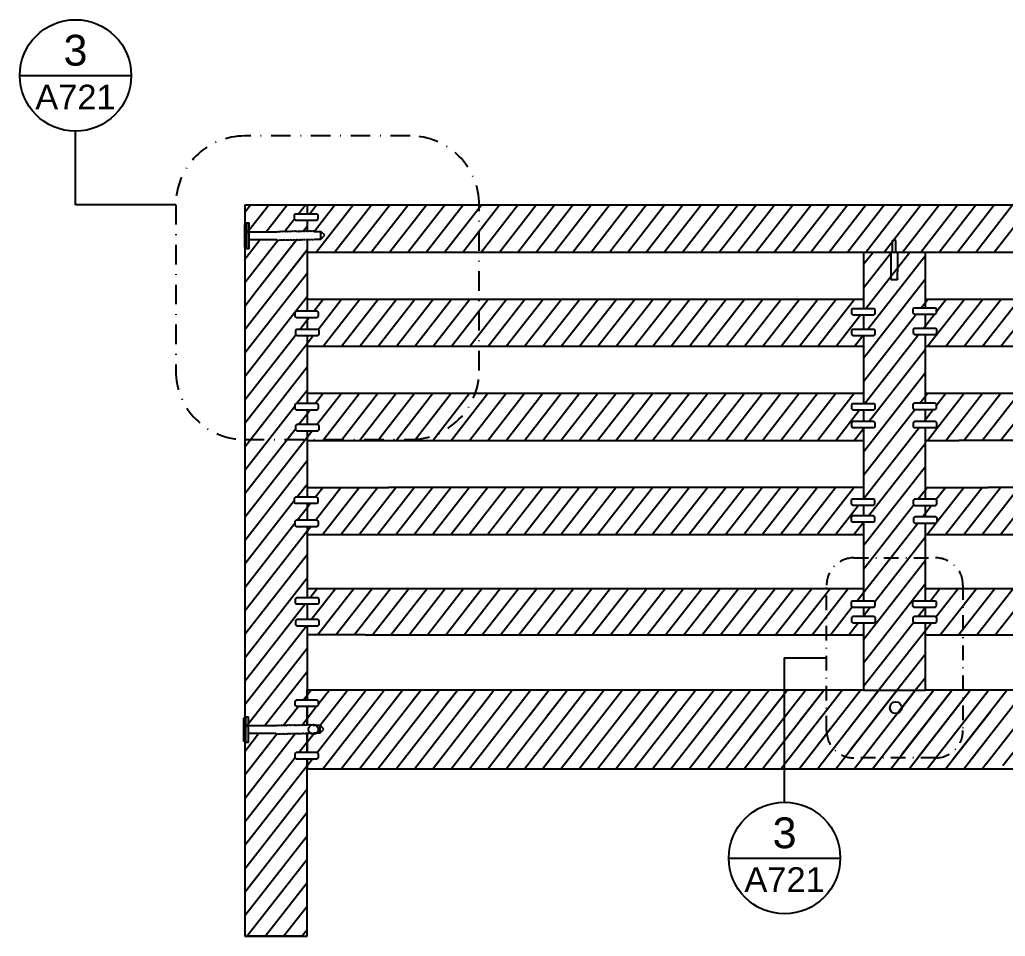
# Model space of a CAD drawing. Header units: millimetres. Extents: x -383 to 2872, y 639 to 2489.
# Drawn here: x 1292.1 to 1420.1, y 1263.6 to 1382.7 of the extents above; entities that cross this region are included whole.
import ezdxf
from ezdxf.enums import TextEntityAlignment as Align

# ---------------------------------------------------------------- set-up
doc = ezdxf.new("R2010")
doc.units = ezdxf.units.MM
doc.linetypes.add('TRATTOPUNTO', pattern=[25.4, 12.7, -6.35, 0, -6.35])
doc.layers.add('A-ANNO-SYMB', color=3, linetype='Continuous', lineweight=18)
for name, color, linetype in [('ARREDI_attrezzature', 175, 'Continuous'), ('Chiodi', 1, 'Continuous'), ('SELECTIONS', 6, 'Continuous'), ('struttura', 7, 'Continuous')]:
    doc.layers.add(name, color=color, linetype=linetype)
doc.styles.add('ARIAL', font='Arial.ttf')
doc.styles.get("Standard").update_dxf_attribs({"font": 'Arial.ttf'})
pattern_1 = [(52, (102.2741, 1088.6703), (-1.4775202, 1.1543653), [])]

# ---------------------------------------------------------------- blocks, each defined once
blk = doc.blocks.new('DETAGLI')
at = {"layer": 'SELECTIONS', "linetype": 'Continuous'}
blk.add_line((486.66, 356.17), (504.76, 356.17), dxfattribs=at)
blk.add_circle((495.71, 356.17), 9.05, dxfattribs=at)
at = {"layer": 'A-ANNO-SYMB', "linetype": 'Continuous'}
for tag, p in [('TAVOLA', (495.71, 362.76)), ('SEZIONE', (495.71, 354.67))]:
    blk.add_attdef(tag, text='', height=5, dxfattribs=at).set_placement(p, align=Align.TOP_CENTER)

msp = doc.modelspace()

# ---------------------------------------------------------------- hatches: boundary and pattern name
at = {"layer": 'ARREDI_attrezzature'}
h = msp.add_hatch(dxfattribs=at)
h.set_pattern_fill('ANSI31', color=256, scale=15, angle=7)
h.set_pattern_definition(pattern_1)
h.paths.add_polyline_path([(1329.41, 1354.04), (1329.21, 1354.27, -0.756821), (1328.98, 1354.17), (1328.8, 1354.27, -0.670759), (1328.57, 1354.13), (1328.39, 1354.25, -0.655828), (1328.15, 1354.11), (1327.96, 1354.27, -0.670759), (1327.72, 1354.13), (1327.54, 1354.25, -0.65872), (1327.31, 1354.11), (1327.13, 1354.24, -0.670759), (1326.89, 1354.11), (1326.71, 1354.23, -0.675972), (1326.47, 1354.09), (1326.29, 1354.23, -0.670678), (1326.06, 1354.09), (1325.88, 1354.21, -0.675972), (1325.64, 1354.08), (1325.64, 1354.09), (1321.9, 1354.09), (1321.9, 1352.92), (1321.31, 1352.92), (1321.31, 1348.13, 0.168914), (1329.41, 1346.97)])
h.paths.add_polyline_path([(1321.9, 1355.09), (1321.9, 1356.28), (1321.59, 1356.28), (1321.59, 1352.92), (1321.9, 1352.92), (1321.9, 1354.09), (1321.9, 1354.09)], flags=16)
h = msp.add_hatch(dxfattribs=at)
h.set_pattern_fill('ANSI31', color=256, scale=15, angle=7)
h.set_pattern_definition(pattern_1)
h.paths.add_polyline_path([(1400.12, 1345.02), (1400.31, 1345.14), (1401.69, 1345.14), (1401.69, 1346.38), (1329.41, 1346.38), (1329.41, 1344.81), (1330.91, 1344.81), (1330.91, 1344.13), (1330.73, 1344.01), (1329.41, 1344.01), (1329.41, 1342.46), (1330.99, 1342.46), (1330.99, 1341.78), (1330.8, 1341.66), (1329.41, 1341.66), (1329.41, 1340.26), (1401.69, 1340.26), (1401.69, 1341.66), (1400.12, 1341.66), (1400.12, 1342.34), (1400.31, 1342.46), (1401.69, 1342.46), (1401.69, 1344.34), (1400.12, 1344.34)])
h = msp.add_hatch(dxfattribs=at)
h.set_pattern_fill('ANSI31', color=256, scale=15, angle=7)
h.set_pattern_definition(pattern_1)
h.paths.add_polyline_path([(1480.3, 1342.51), (1480.49, 1342.63), (1481.96, 1342.63), (1481.96, 1344.12), (1480.3, 1344.12), (1480.3, 1344.81), (1480.49, 1344.92), (1481.96, 1344.92), (1481.96, 1346.38), (1423.46, 1346.38), (1414.08, 1346.38), (1409.69, 1346.38), (1409.69, 1345.23), (1411.18, 1345.23), (1411.18, 1344.55), (1411, 1344.43), (1409.69, 1344.43), (1409.69, 1342.59), (1411.23, 1342.59), (1411.23, 1341.91), (1411.05, 1341.79), (1409.69, 1341.79), (1409.69, 1340.26), (1414.08, 1340.26), (1423.46, 1340.26), (1481.96, 1340.26), (1481.96, 1341.83), (1480.3, 1341.83)])
h = msp.add_hatch(dxfattribs=at)
h.set_pattern_fill('ANSI31', color=256, scale=15, angle=7)
h.set_pattern_definition(pattern_1)
h.paths.add_polyline_path([(1401.69, 1332), (1400.12, 1332), (1400.12, 1332.69), (1400.31, 1332.8), (1401.69, 1332.8), (1401.69, 1334.15), (1329.41, 1334.15), (1329.41, 1332.82), (1330.91, 1332.82), (1330.91, 1332.13), (1330.73, 1332.02), (1329.41, 1332.02), (1329.41, 1330.09), (1330.99, 1330.09), (1330.99, 1329.41), (1330.8, 1329.29), (1329.41, 1329.29), (1329.41, 1328.03), (1401.69, 1328.03), (1401.69, 1329.69), (1400.12, 1329.69), (1400.12, 1330.37), (1400.31, 1330.49), (1401.69, 1330.49)])
h = msp.add_hatch(dxfattribs=at)
h.set_pattern_fill('ANSI31', color=256, scale=15, angle=7)
h.set_pattern_definition(pattern_1)
h.paths.add_polyline_path([(1480.3, 1330.28), (1480.49, 1330.4), (1481.96, 1330.4), (1481.96, 1331.99), (1480.3, 1331.99), (1480.3, 1332.67), (1480.49, 1332.79), (1481.96, 1332.79), (1481.96, 1334.15), (1423.46, 1334.15), (1414.08, 1334.15), (1409.69, 1334.15), (1409.69, 1332.85), (1411.18, 1332.85), (1411.18, 1332.17), (1411, 1332.05), (1409.69, 1332.05), (1409.69, 1330.49), (1411.23, 1330.49), (1411.23, 1329.8), (1411.05, 1329.69), (1409.69, 1329.69), (1409.69, 1328.03), (1414.08, 1328.03), (1423.46, 1328.03), (1481.96, 1328.03), (1481.96, 1329.6), (1480.3, 1329.6)])
h = msp.add_hatch(dxfattribs=at)
h.set_pattern_fill('ANSI31', color=256, scale=15, angle=7)
h.set_pattern_definition(pattern_1)
h.paths.add_polyline_path([(1401.69, 1319.62), (1400.08, 1319.62), (1400.08, 1320.3), (1400.26, 1320.42), (1401.69, 1320.42), (1401.69, 1321.91), (1392.71, 1321.91), (1340, 1321.91), (1329.41, 1321.91), (1329.41, 1320.67), (1330.85, 1320.67), (1330.85, 1319.98), (1330.67, 1319.87), (1329.41, 1319.87), (1329.41, 1317.67), (1330.92, 1317.67), (1330.92, 1316.99), (1330.74, 1316.87), (1329.41, 1316.87), (1329.41, 1315.8), (1336.95, 1315.8), (1395.77, 1315.8), (1401.69, 1315.8), (1401.69, 1317.44), (1400.08, 1317.44), (1400.08, 1318.12), (1400.26, 1318.24), (1401.69, 1318.24)])
h = msp.add_hatch(dxfattribs=at)
h.set_pattern_fill('ANSI31', color=256, scale=15, angle=7)
h.set_pattern_definition(pattern_1)
h.paths.add_polyline_path([(1481.96, 1319.76), (1480.35, 1319.76), (1480.35, 1320.44), (1480.54, 1320.56), (1481.96, 1320.56), (1481.96, 1321.91), (1471.32, 1321.91), (1417.86, 1321.91), (1414.08, 1321.91), (1409.69, 1321.91), (1409.69, 1320.38), (1411.23, 1320.38), (1411.23, 1319.69), (1411.04, 1319.58), (1409.69, 1319.58), (1409.69, 1318.1), (1411.27, 1318.1), (1411.27, 1317.42), (1411.09, 1317.3), (1409.69, 1317.3), (1409.69, 1315.8), (1414.08, 1315.8), (1414.81, 1315.8), (1474.38, 1315.8), (1481.96, 1315.8), (1481.96, 1317.37), (1480.35, 1317.37), (1480.35, 1318.06), (1480.54, 1318.17), (1481.96, 1318.17)])
h = msp.add_hatch(dxfattribs=at)
h.set_pattern_fill('ANSI31', color=256, scale=15, angle=7)
h.set_pattern_definition(pattern_1)
h.paths.add_polyline_path([(1400.09, 1307.05), (1400.28, 1307.16), (1401.69, 1307.16), (1401.69, 1308.8), (1395.77, 1308.8), (1336.95, 1308.8), (1329.41, 1308.8), (1329.41, 1307.59), (1330.98, 1307.59), (1330.98, 1306.91), (1330.79, 1306.79), (1329.41, 1306.79), (1329.41, 1304.76), (1330.99, 1304.76), (1330.99, 1304.08), (1330.81, 1303.96), (1329.41, 1303.96), (1329.41, 1302.77), (1336.95, 1302.77), (1395.77, 1302.77), (1401.69, 1302.77), (1401.69, 1303.56), (1401.69, 1304.35), (1400.14, 1304.35), (1400.14, 1305.03), (1400.32, 1305.15), (1401.69, 1305.15), (1401.69, 1306.36), (1400.09, 1306.36)])
h = msp.add_hatch(dxfattribs=at)
h.set_pattern_fill('ANSI31', color=256, scale=15, angle=7)
h.set_pattern_definition(pattern_1)
h.paths.add_polyline_path([(1480.45, 1305.17), (1480.63, 1305.29), (1481.96, 1305.29), (1481.96, 1306.74), (1480.45, 1306.74), (1480.45, 1307.42), (1480.63, 1307.54), (1481.96, 1307.54), (1481.96, 1308.8), (1474.38, 1308.8), (1414.81, 1308.8), (1414.08, 1308.8), (1409.69, 1308.8), (1409.69, 1307.16), (1411.16, 1307.16), (1411.16, 1306.48), (1410.98, 1306.36), (1409.69, 1306.36), (1409.69, 1305.15), (1411.21, 1305.15), (1411.21, 1304.47), (1411.02, 1304.35), (1409.69, 1304.35), (1409.69, 1303.56), (1409.69, 1302.77), (1481.96, 1302.77), (1481.96, 1304.49), (1480.45, 1304.49)])
h = msp.add_hatch(dxfattribs=at)
h.set_pattern_fill('ANSI31', color=256, scale=15, angle=7)
h.set_pattern_definition(pattern_1)
h.paths.add_polyline_path([(1409.69, 1300.03, 0.164876), (1401.69, 1300.23), (1401.69, 1295.57), (1409.69, 1295.57)])
h = msp.add_hatch(dxfattribs=at)
h.set_pattern_fill('ANSI31', color=256, scale=15, angle=7)
h.set_pattern_definition(pattern_1)
h.paths.add_polyline_path([(1395.24, 1295.57), (1329.41, 1295.57), (1329.41, 1294.3), (1330.91, 1294.3), (1330.91, 1293.62), (1330.73, 1293.5), (1329.41, 1293.5), (1329.41, 1287.49), (1330.91, 1287.49), (1330.91, 1286.81), (1330.73, 1286.69), (1329.41, 1286.69), (1329.41, 1285.39), (1393.27, 1285.39, -0.059662), (1392.92, 1288.33, -0.156219)])
h.paths.add_polyline_path([(1331.6, 1290.54), (1331.11, 1290.03), (1330.69, 1290.03, -0.391459), (1329.83, 1290, -0.238948), (1329.7, 1290.03), (1329.67, 1290.2, -0.161103), (1329.62, 1290.6), (1329.56, 1291.04, -0.42316), (1329.78, 1291.04, -0.313276), (1329.96, 1291.05, -0.242884), (1330.54, 1291.04), (1331.11, 1291.04)], flags=16)
h.paths.add_polyline_path([(1330.11, 1290.03, -0.400391), (1329.91, 1290.01), (1329.77, 1291.02), (1329.77, 1291.05), (1329.93, 1290.91, -0.679722), (1330.18, 1291.05), (1330.32, 1290.05), (1330.32, 1290.03), (1330.32, 1290.05, -0.42921)], flags=0)
h = msp.add_hatch(dxfattribs=at)
h.set_pattern_fill('ANSI31', color=256, scale=15, angle=7)
h.set_pattern_definition(pattern_1)
edge = h.paths.add_edge_path()
edge.add_line((1481.96, 1295.57), (1329.41, 1295.57))
edge.add_line((1423.46, 1285.39), (1481.62, 1285.39))
edge.add_line((1413.74, 1285.39), (1423.46, 1285.39))
h = msp.add_hatch(dxfattribs=at)
h.set_pattern_fill('ANSI31', color=256, scale=15, angle=7)
h.set_pattern_definition(pattern_1)
edge = h.paths.add_edge_path()
edge.add_arc((1405.89, 1293.31), 0.766, 0, 360)
edge = h.paths.add_edge_path()
edge.add_line((1419.18, 1295.45), (1395.24, 1295.57))
edge.add_arc((1405.39, 1288.33), 12.46, 144.4844, 180)
edge.add_arc((1405.39, 1288.33), 12.46, 180, 193.6573)
edge.add_line((1393.27, 1285.39), (1413.74, 1285.39))
edge.add_line((1413.74, 1285.39), (1417.5, 1285.39))
edge.add_arc((1405.39, 1288.33), 12.46, 346.3427, 360)
edge.add_arc((1430.8, 1289.59), 13.01, 153.2307, 185.5619, ccw=False)

# ---------------------------------------------------------------- linework, layer by layer
at = {"layer": 'ARREDI_attrezzature', "linetype": 'Continuous'}
for p, q in [((1321.31, 1357.67), (1322.05, 1358.62)), ((1321.9, 1355.38), (1324.43, 1358.62)), ((1324.05, 1355.09), (1326.81, 1358.62)), ((1328.27, 1357.44), (1329.19, 1358.62)), ((1329.71, 1357.44), (1330.63, 1358.62)), ((1330.34, 1355.19), (1333.01, 1358.62)), ((1330.61, 1352.5), (1335.39, 1358.62)), ((1332.99, 1352.5), (1337.77, 1358.62)), ((1335.37, 1352.5), (1340.15, 1358.62)), ((1337.75, 1352.5), (1342.53, 1358.62)), ((1340.13, 1352.5), (1344.91, 1358.62)), ((1342.51, 1352.5), (1347.29, 1358.62)), ((1344.89, 1352.5), (1349.67, 1358.62)), ((1347.27, 1352.5), (1352.05, 1358.62)), ((1349.65, 1352.5), (1354.43, 1358.62)), ((1352.03, 1352.5), (1356.81, 1358.62)), ((1354.41, 1352.5), (1359.18, 1358.62)), ((1356.78, 1352.5), (1361.56, 1358.62)), ((1359.16, 1352.5), (1363.94, 1358.62)), ((1361.54, 1352.5), (1366.32, 1358.62)), ((1363.92, 1352.5), (1368.7, 1358.62)), ((1366.3, 1352.5), (1371.08, 1358.62)), ((1368.68, 1352.5), (1373.46, 1358.62)), ((1371.06, 1352.5), (1375.84, 1358.62)), ((1373.44, 1352.5), (1378.22, 1358.62)), ((1375.82, 1352.5), (1380.6, 1358.62)), ((1378.2, 1352.5), (1382.98, 1358.62)), ((1380.58, 1352.5), (1385.36, 1358.62)), ((1382.96, 1352.5), (1387.74, 1358.62)), ((1385.34, 1352.5), (1390.12, 1358.62)), ((1387.72, 1352.5), (1392.5, 1358.62)), ((1390.1, 1352.5), (1394.88, 1358.62)), ((1392.48, 1352.5), (1397.26, 1358.62)), ((1394.86, 1352.5), (1399.63, 1358.62)), ((1397.23, 1352.5), (1402.01, 1358.62)), ((1399.61, 1352.5), (1404.39, 1358.62)), ((1401.99, 1352.5), (1406.77, 1358.62)), ((1404.37, 1352.5), (1409.15, 1358.62)), ((1406.75, 1352.5), (1411.53, 1358.62)), ((1409.13, 1352.5), (1413.91, 1358.62)), ((1411.51, 1352.5), (1416.29, 1358.62)), ((1413.89, 1352.5), (1418.67, 1358.62)), ((1416.27, 1352.5), (1421.05, 1358.62)), ((1418.65, 1352.5), (1423.43, 1358.62)), ((1326.48, 1355.15), (1327.74, 1356.76)), ((1328.9, 1355.2), (1329.41, 1355.86)), ((1321.32, 1354.64), (1321.59, 1354.98)), ((1328.85, 1355.14), (1328.9, 1355.2)), ((1329.95, 1354.7), (1329.95, 1354.7)), ((1330.31, 1355.15), (1330.31, 1355.16)), ((1331.22, 1355.13), (1331.25, 1355.17)), ((1321.32, 1351.59), (1323.27, 1354.09)), ((1321.32, 1348.55), (1325.64, 1354.08)), ((1322.85, 1347.46), (1328.04, 1354.11)), ((1329.41, 1354.01), (1329.51, 1354.13)), ((1324.82, 1346.94), (1329.41, 1352.82)), ((1401.69, 1350.91), (1402.93, 1352.5)), ((1401.69, 1347.87), (1405.31, 1352.5)), ((1401.94, 1345.14), (1407.69, 1352.5)), ((1402.22, 1342.46), (1409.69, 1352.02)), ((1327.05, 1346.74), (1329.41, 1349.77)), ((1401.69, 1338.73), (1409.69, 1348.97)), ((1321.31, 1345.49), (1322.85, 1347.46)), ((1321.31, 1342.44), (1324.82, 1346.94)), ((1321.31, 1339.4), (1327.05, 1346.74)), ((1327.84, 1344.71), (1329.41, 1346.73)), ((1409.15, 1345.23), (1409.69, 1345.92)), ((1321.31, 1336.35), (1327.81, 1344.68)), ((1401.69, 1335.69), (1408.52, 1344.43)), ((1328.46, 1342.46), (1329.41, 1343.68)), ((1321.31, 1333.3), (1327.89, 1341.72)), ((1401.82, 1332.8), (1408.84, 1341.79)), ((1409.46, 1342.59), (1409.69, 1342.88)), ((1321.31, 1330.26), (1329.41, 1340.63)), ((1402.38, 1330.49), (1409.69, 1339.83)), ((1321.31, 1327.21), (1329.41, 1337.59)), ((1401.69, 1326.55), (1409.69, 1336.79)), ((1328.06, 1332.82), (1329.41, 1334.54)), ((1408.99, 1332.85), (1409.69, 1333.74)), ((1321.31, 1324.17), (1327.81, 1332.5)), ((1328.32, 1330.09), (1329.41, 1331.5)), ((1401.69, 1323.5), (1408.37, 1332.05)), ((1409.52, 1330.49), (1409.69, 1330.7)), ((1321.31, 1321.12), (1327.89, 1329.54)), ((1401.69, 1329.59), (1401.76, 1329.69)), ((1401.69, 1320.46), (1408.9, 1329.69)), ((1321.31, 1318.08), (1329.41, 1328.45)), ((1402.34, 1318.24), (1409.69, 1327.65)), ((1321.31, 1315.03), (1329.41, 1325.41)), ((1401.69, 1314.37), (1409.69, 1324.61)), ((1328.09, 1320.67), (1329.41, 1322.36)), ((1408.76, 1320.38), (1409.69, 1321.56)), ((1321.31, 1311.99), (1327.75, 1320.23)), ((1328.13, 1317.67), (1329.41, 1319.32)), ((1401.69, 1311.32), (1408.14, 1319.58)), ((1401.69, 1317.41), (1401.71, 1317.44)), ((1409.37, 1318.1), (1409.69, 1318.52)), ((1321.31, 1308.94), (1327.82, 1317.28)), ((1321.31, 1305.89), (1329.41, 1316.27)), ((1401.69, 1308.28), (1408.74, 1317.3)), ((1403.19, 1307.16), (1409.69, 1315.47)), ((1321.31, 1302.85), (1329.41, 1313.22)), ((1401.69, 1302.18), (1409.69, 1312.42)), ((1321.31, 1299.8), (1329.41, 1310.18)), ((1402.76, 1300.51), (1409.69, 1309.38)), ((1321.31, 1296.76), (1329.15, 1306.79)), ((1401.69, 1305.23), (1402.57, 1306.36)), ((1408.76, 1305.15), (1409.69, 1306.33)), ((1321.31, 1293.71), (1329.32, 1303.96)), ((1405.36, 1300.79), (1408.14, 1304.35)), ((1407.59, 1300.6), (1409.69, 1303.29)), ((1321.31, 1290.67), (1329.41, 1301.04)), ((1409.56, 1300.08), (1409.69, 1300.24)), ((1323.9, 1290.94), (1329.41, 1298)), ((1328.9, 1294.3), (1329.41, 1294.95)), ((1326.33, 1291), (1328.28, 1293.5)), ((1328.72, 1291.02), (1329.41, 1291.91)), ((1321.31, 1281.53), (1327.88, 1289.95)), ((1321.31, 1287.62), (1323.12, 1289.94)), ((1321.31, 1284.58), (1325.48, 1289.92)), ((1328.34, 1287.49), (1329.41, 1288.86)), ((1321.31, 1278.49), (1327.81, 1286.81)), ((1321.31, 1275.44), (1329.41, 1285.82)), ((1321.31, 1272.39), (1329.41, 1282.77)), ((1321.31, 1269.35), (1329.41, 1279.72)), ((1321.31, 1266.3), (1329.41, 1276.68)), ((1321.59, 1263.62), (1329.41, 1273.63)), ((1323.97, 1263.62), (1329.41, 1270.59)), ((1326.35, 1263.62), (1329.41, 1267.54)), ((1328.73, 1263.62), (1329.41, 1264.5))]:
    msp.add_line(p, q, dxfattribs=at)
at = {"layer": 'Chiodi'}
for p, q in [((1327.92, 1357.44), (1327.74, 1357.32)), ((1327.74, 1357.32), (1327.74, 1356.76)), ((1330.65, 1357.44), (1327.92, 1357.44)), ((1330.84, 1357.32), (1330.65, 1357.44)), ((1330.84, 1356.76), (1330.84, 1357.32)), ((1327.74, 1356.76), (1327.92, 1356.64)), ((1327.92, 1356.64), (1330.65, 1356.64)), ((1330.65, 1356.64), (1330.84, 1356.76)), ((1405.47, 1354), (1405.67, 1354.11)), ((1405.47, 1353.8), (1405.47, 1354)), ((1405.47, 1352.5), (1405.47, 1353.8)), ((1405.87, 1354), (1405.67, 1354.11)), ((1405.87, 1353.8), (1405.87, 1354)), ((1405.87, 1352.5), (1405.87, 1353.8)), ((1405.47, 1352.5), (1405.22, 1352.5)), ((1405.22, 1352.5), (1405.22, 1348.94)), ((1405.57, 1352.5), (1405.47, 1352.5)), ((1405.57, 1352.5), (1405.77, 1352.5)), ((1405.77, 1352.5), (1405.87, 1352.5)), ((1405.87, 1352.5), (1406.12, 1352.5)), ((1406.12, 1352.5), (1406.12, 1349.94)), ((1406.12, 1349.06), (1406.12, 1349.94)), ((1405.22, 1348.94), (1405.37, 1348.94)), ((1405.37, 1348.94), (1405.97, 1348.94)), ((1405.97, 1348.94), (1406.12, 1348.94)), ((1406.12, 1349.06), (1406.12, 1348.94)), ((1328, 1344.81), (1327.81, 1344.69)), ((1327.81, 1344.69), (1327.81, 1344.13)), ((1330.73, 1344.81), (1328, 1344.81)), ((1330.91, 1344.69), (1330.73, 1344.81)), ((1330.91, 1344.13), (1330.91, 1344.69)), ((1400.31, 1345.14), (1400.12, 1345.02)), ((1400.12, 1345.02), (1400.12, 1344.46)), ((1400.12, 1344.46), (1400.31, 1344.34)), ((1403.04, 1345.14), (1400.31, 1345.14)), ((1400.31, 1344.34), (1403.04, 1344.34)), ((1403.22, 1345.02), (1403.04, 1345.14)), ((1403.04, 1344.34), (1403.22, 1344.46)), ((1403.22, 1344.46), (1403.22, 1345.02)), ((1408.27, 1345.23), (1408.08, 1345.11)), ((1408.08, 1345.11), (1408.08, 1344.55)), ((1408.08, 1344.55), (1408.27, 1344.43)), ((1411, 1345.23), (1408.27, 1345.23)), ((1408.27, 1344.43), (1411, 1344.43)), ((1411.18, 1345.11), (1411, 1345.23)), ((1411, 1344.43), (1411.18, 1344.55)), ((1411.18, 1344.55), (1411.18, 1345.11)), ((1327.81, 1344.13), (1328, 1344.01)), ((1328, 1344.01), (1330.73, 1344.01)), ((1330.73, 1344.01), (1330.91, 1344.13)), ((1328.07, 1342.46), (1327.89, 1342.34)), ((1327.89, 1342.34), (1327.89, 1341.78)), ((1327.89, 1341.78), (1328.07, 1341.66)), ((1330.8, 1342.46), (1328.07, 1342.46)), ((1328.07, 1341.66), (1330.8, 1341.66)), ((1330.99, 1342.34), (1330.8, 1342.46)), ((1330.8, 1341.66), (1330.99, 1341.78)), ((1330.99, 1341.78), (1330.99, 1342.34)), ((1400.31, 1342.46), (1400.12, 1342.34)), ((1400.12, 1342.34), (1400.12, 1341.77)), ((1400.12, 1341.77), (1400.31, 1341.66)), ((1403.04, 1342.46), (1400.31, 1342.46)), ((1400.31, 1341.66), (1403.04, 1341.66)), ((1403.22, 1342.34), (1403.04, 1342.46)), ((1403.04, 1341.66), (1403.22, 1341.77)), ((1403.22, 1341.77), (1403.22, 1342.34)), ((1408.31, 1342.59), (1408.13, 1342.47)), ((1408.13, 1342.47), (1408.13, 1341.91)), ((1408.13, 1341.91), (1408.31, 1341.79)), ((1411.05, 1342.59), (1408.31, 1342.59)), ((1408.31, 1341.79), (1411.05, 1341.79)), ((1411.23, 1342.47), (1411.05, 1342.59)), ((1411.05, 1341.79), (1411.23, 1341.91)), ((1411.23, 1341.91), (1411.23, 1342.47)), ((1328, 1332.82), (1327.81, 1332.7)), ((1327.81, 1332.7), (1327.81, 1332.13)), ((1330.73, 1332.82), (1328, 1332.82)), ((1330.91, 1332.7), (1330.73, 1332.82)), ((1330.91, 1332.13), (1330.91, 1332.7)), ((1400.31, 1332.8), (1400.12, 1332.69)), ((1403.04, 1332.8), (1400.31, 1332.8)), ((1403.22, 1332.69), (1403.04, 1332.8)), ((1408.27, 1332.85), (1408.08, 1332.73)), ((1408.08, 1332.73), (1408.08, 1332.17)), ((1411, 1332.85), (1408.27, 1332.85)), ((1411.18, 1332.73), (1411, 1332.85)), ((1411.18, 1332.17), (1411.18, 1332.73)), ((1327.81, 1332.13), (1328, 1332.02)), ((1328, 1332.02), (1330.73, 1332.02)), ((1330.73, 1332.02), (1330.91, 1332.13)), ((1400.12, 1332.69), (1400.12, 1332.12)), ((1400.12, 1332.12), (1400.31, 1332)), ((1400.31, 1332), (1403.04, 1332)), ((1403.04, 1332), (1403.22, 1332.12)), ((1403.22, 1332.12), (1403.22, 1332.69)), ((1408.08, 1332.17), (1408.27, 1332.05)), ((1408.27, 1332.05), (1411, 1332.05)), ((1411, 1332.05), (1411.18, 1332.17)), ((1400.31, 1330.49), (1400.12, 1330.37)), ((1400.12, 1330.37), (1400.12, 1329.8)), ((1403.04, 1330.49), (1400.31, 1330.49)), ((1403.22, 1330.37), (1403.04, 1330.49)), ((1403.22, 1329.8), (1403.22, 1330.37)), ((1408.31, 1330.49), (1408.13, 1330.37)), ((1408.13, 1330.37), (1408.13, 1329.8)), ((1411.05, 1330.49), (1408.31, 1330.49)), ((1411.23, 1330.37), (1411.05, 1330.49)), ((1411.23, 1329.8), (1411.23, 1330.37)), ((1328.07, 1330.09), (1327.89, 1329.97)), ((1327.89, 1329.97), (1327.89, 1329.41)), ((1327.89, 1329.41), (1328.07, 1329.29)), ((1330.8, 1330.09), (1328.07, 1330.09)), ((1328.07, 1329.29), (1330.8, 1329.29)), ((1330.99, 1329.97), (1330.8, 1330.09)), ((1330.8, 1329.29), (1330.99, 1329.41)), ((1330.99, 1329.41), (1330.99, 1329.97)), ((1400.12, 1329.8), (1400.31, 1329.69)), ((1400.31, 1329.69), (1403.04, 1329.69)), ((1403.04, 1329.69), (1403.22, 1329.8)), ((1408.13, 1329.8), (1408.31, 1329.69)), ((1408.31, 1329.69), (1411.05, 1329.69)), ((1411.05, 1329.69), (1411.23, 1329.8)), ((1327.93, 1320.67), (1327.75, 1320.55)), ((1327.75, 1320.55), (1327.75, 1319.98)), ((1327.75, 1319.98), (1327.93, 1319.87)), ((1330.67, 1320.67), (1327.93, 1320.67)), ((1330.85, 1320.55), (1330.67, 1320.67)), ((1330.67, 1319.87), (1330.85, 1319.98)), ((1330.85, 1319.98), (1330.85, 1320.55)), ((1400.26, 1320.42), (1400.08, 1320.3)), ((1400.08, 1320.3), (1400.08, 1319.74)), ((1402.99, 1320.42), (1400.26, 1320.42)), ((1403.18, 1320.3), (1402.99, 1320.42)), ((1403.18, 1319.74), (1403.18, 1320.3)), ((1408.31, 1320.38), (1408.13, 1320.26)), ((1408.13, 1320.26), (1408.13, 1319.69)), ((1411.04, 1320.38), (1408.31, 1320.38)), ((1411.23, 1320.26), (1411.04, 1320.38)), ((1411.23, 1319.69), (1411.23, 1320.26)), ((1327.93, 1319.87), (1330.67, 1319.87)), ((1400.08, 1319.74), (1400.26, 1319.62)), ((1400.26, 1319.62), (1402.99, 1319.62)), ((1402.99, 1319.62), (1403.18, 1319.74)), ((1408.13, 1319.69), (1408.31, 1319.58)), ((1408.31, 1319.58), (1411.04, 1319.58)), ((1411.04, 1319.58), (1411.23, 1319.69)), ((1328.01, 1317.67), (1327.82, 1317.55)), ((1327.82, 1317.55), (1327.82, 1316.99)), ((1330.74, 1317.67), (1328.01, 1317.67)), ((1330.92, 1317.55), (1330.74, 1317.67)), ((1330.92, 1316.99), (1330.92, 1317.55)), ((1400.26, 1318.24), (1400.08, 1318.12)), ((1400.08, 1318.12), (1400.08, 1317.56)), ((1400.08, 1317.56), (1400.26, 1317.44)), ((1402.99, 1318.24), (1400.26, 1318.24)), ((1400.26, 1317.44), (1402.99, 1317.44)), ((1403.18, 1318.12), (1402.99, 1318.24)), ((1402.99, 1317.44), (1403.18, 1317.56)), ((1403.18, 1317.56), (1403.18, 1318.12)), ((1408.36, 1318.1), (1408.17, 1317.99)), ((1408.17, 1317.99), (1408.17, 1317.42)), ((1408.17, 1317.42), (1408.36, 1317.3)), ((1411.09, 1318.1), (1408.36, 1318.1)), ((1411.27, 1317.99), (1411.09, 1318.1)), ((1411.09, 1317.3), (1411.27, 1317.42)), ((1411.27, 1317.42), (1411.27, 1317.99)), ((1327.82, 1316.99), (1328.01, 1316.87)), ((1328.01, 1316.87), (1330.74, 1316.87)), ((1330.74, 1316.87), (1330.92, 1316.99)), ((1408.36, 1317.3), (1411.09, 1317.3)), ((1328.06, 1307.59), (1327.88, 1307.47)), ((1327.88, 1307.47), (1327.88, 1306.91)), ((1330.79, 1307.59), (1328.06, 1307.59)), ((1330.98, 1307.47), (1330.79, 1307.59)), ((1330.98, 1306.91), (1330.98, 1307.47)), ((1400.28, 1307.16), (1400.09, 1307.05)), ((1403.01, 1307.16), (1400.28, 1307.16)), ((1403.19, 1307.05), (1403.01, 1307.16)), ((1408.24, 1307.16), (1408.06, 1307.05)), ((1410.98, 1307.16), (1408.24, 1307.16)), ((1411.16, 1307.05), (1410.98, 1307.16)), ((1327.88, 1306.91), (1328.06, 1306.79)), ((1328.06, 1306.79), (1330.79, 1306.79)), ((1330.79, 1306.79), (1330.98, 1306.91)), ((1400.09, 1307.05), (1400.09, 1306.48)), ((1400.09, 1306.48), (1400.28, 1306.36)), ((1400.28, 1306.36), (1403.01, 1306.36)), ((1403.01, 1306.36), (1403.19, 1306.48)), ((1403.19, 1306.48), (1403.19, 1307.05)), ((1408.06, 1307.05), (1408.06, 1306.48)), ((1408.06, 1306.48), (1408.24, 1306.36)), ((1408.24, 1306.36), (1410.98, 1306.36)), ((1410.98, 1306.36), (1411.16, 1306.48)), ((1411.16, 1306.48), (1411.16, 1307.05)), ((1328.08, 1304.76), (1327.89, 1304.64)), ((1327.89, 1304.64), (1327.89, 1304.08)), ((1330.81, 1304.76), (1328.08, 1304.76)), ((1330.99, 1304.64), (1330.81, 1304.76)), ((1330.99, 1304.08), (1330.99, 1304.64)), ((1400.32, 1305.15), (1400.14, 1305.03)), ((1400.14, 1305.03), (1400.14, 1304.47)), ((1403.06, 1305.15), (1400.32, 1305.15)), ((1403.24, 1305.03), (1403.06, 1305.15)), ((1403.24, 1304.47), (1403.24, 1305.03)), ((1408.29, 1305.15), (1408.1, 1305.03)), ((1408.1, 1305.03), (1408.1, 1304.47)), ((1411.02, 1305.15), (1408.29, 1305.15)), ((1411.21, 1305.03), (1411.02, 1305.15)), ((1411.21, 1304.47), (1411.21, 1305.03)), ((1327.89, 1304.08), (1328.08, 1303.96)), ((1328.08, 1303.96), (1330.81, 1303.96)), ((1330.81, 1303.96), (1330.99, 1304.08)), ((1400.14, 1304.47), (1400.32, 1304.35)), ((1400.32, 1304.35), (1403.06, 1304.35)), ((1403.06, 1304.35), (1403.24, 1304.47)), ((1408.1, 1304.47), (1408.29, 1304.35)), ((1408.29, 1304.35), (1411.02, 1304.35)), ((1411.02, 1304.35), (1411.21, 1304.47)), ((1327.99, 1294.3), (1327.81, 1294.18)), ((1330.73, 1294.3), (1327.99, 1294.3)), ((1330.91, 1294.18), (1330.73, 1294.3)), ((1327.81, 1294.18), (1327.81, 1293.62)), ((1327.81, 1293.62), (1327.99, 1293.5)), ((1327.99, 1293.5), (1330.73, 1293.5)), ((1330.73, 1293.5), (1330.91, 1293.62)), ((1330.91, 1293.62), (1330.91, 1294.18)), ((1327.99, 1287.49), (1327.81, 1287.37)), ((1327.81, 1287.37), (1327.81, 1286.81)), ((1327.81, 1286.81), (1327.99, 1286.69)), ((1330.73, 1287.49), (1327.99, 1287.49)), ((1327.99, 1286.69), (1330.73, 1286.69)), ((1330.91, 1287.37), (1330.73, 1287.49)), ((1330.73, 1286.69), (1330.91, 1286.81)), ((1330.91, 1286.81), (1330.91, 1287.37))]:
    msp.add_line(p, q, dxfattribs=at)
at = {"layer": 'Chiodi', "color": 2}
for p, q in [((1321.32, 1356.08), (1321.59, 1356.28)), ((1321.32, 1353.12), (1321.32, 1356.08)), ((1321.59, 1352.92), (1321.59, 1356.28)), ((1321.59, 1356.28), (1321.9, 1356.28)), ((1321.9, 1355.09), (1321.9, 1356.28)), ((1325.5, 1355.09), (1321.9, 1355.09)), ((1321.9, 1354.09), (1321.9, 1355.09)), ((1330.3, 1355.19), (1331.22, 1355.19)), ((1331.22, 1354.18), (1331.22, 1355.19)), ((1331.71, 1354.69), (1331.22, 1355.19)), ((1331.22, 1354.18), (1331.71, 1354.69)), ((1321.9, 1352.92), (1321.9, 1354.11)), ((1325.5, 1354.09), (1321.9, 1354.09)), ((1330.44, 1354.18), (1331.22, 1354.18)), ((1321.59, 1352.92), (1321.32, 1353.12)), ((1321.9, 1352.92), (1321.59, 1352.92)), ((1321.2, 1291.93), (1321.47, 1292.12)), ((1321.2, 1288.97), (1321.2, 1291.93)), ((1321.47, 1288.77), (1321.47, 1292.12)), ((1321.47, 1292.12), (1321.79, 1292.12)), ((1321.79, 1290.94), (1321.79, 1292.13)), ((1325.38, 1290.94), (1321.79, 1290.94)), ((1321.79, 1289.94), (1321.79, 1290.94)), ((1330.18, 1291.04), (1331.11, 1291.04)), ((1331.11, 1290.03), (1331.11, 1291.04)), ((1331.6, 1290.54), (1331.11, 1291.04)), ((1331.11, 1290.03), (1331.6, 1290.54)), ((1321.79, 1288.77), (1321.79, 1289.96)), ((1325.38, 1289.94), (1321.79, 1289.94)), ((1330.32, 1290.03), (1331.11, 1290.03)), ((1321.47, 1288.77), (1321.2, 1288.97)), ((1321.79, 1288.77), (1321.47, 1288.77))]:
    msp.add_line(p, q, dxfattribs=at)
at = {"layer": 'Chiodi'}
for centre, radius in [((1405.89, 1293.31), 0.766), ((1330.24, 1290.48), 0.634)]:
    msp.add_circle(centre, radius, dxfattribs=at)
at = {"layer": 'Chiodi', "color": 2}
for centre, radius, start, end in [((1325.61, 1354.98), 0.155, 50.9942, 135.7306), ((1325.82, 1354.99), 0.155, 50.9942, 135.7306), ((1326.03, 1355), 0.155, 50.9942, 135.7306), ((1326.22, 1355.04), 0.127, 30.9257, 140.8227), ((1326.44, 1355), 0.155, 50.9942, 135.7306), ((1326.65, 1355.01), 0.155, 50.9942, 135.7306), ((1326.86, 1355.01), 0.155, 50.9942, 135.7306), ((1327.07, 1355.02), 0.155, 50.9942, 135.7306), ((1327.28, 1355.02), 0.155, 50.9942, 135.7306), ((1327.49, 1355.04), 0.155, 50.9942, 135.7306), ((1327.7, 1355.04), 0.155, 50.9942, 135.7306), ((1327.9, 1355.05), 0.155, 50.9942, 135.7306), ((1328.12, 1355.02), 0.155, 50.9942, 135.7306), ((1328.33, 1355.03), 0.155, 50.9942, 135.7306), ((1328.54, 1355.03), 0.155, 50.9942, 135.7306), ((1328.75, 1355.05), 0.155, 50.9942, 135.7306), ((1328.95, 1355.07), 0.136, 39.6958, 137.4217), ((1329.16, 1355.05), 0.155, 50.9942, 135.7306), ((1329.37, 1355.07), 0.155, 50.9942, 135.7306), ((1329.58, 1355.07), 0.155, 50.9942, 135.7306), ((1329.79, 1355.08), 0.155, 50.9942, 135.7306), ((1329.99, 1355.07), 0.155, 50.9942, 135.7306), ((1330.2, 1355.08), 0.155, 50.9942, 135.7306), ((1325.58, 1354.22), 0.154, 237.3587, 291.1023), ((1325.73, 1354.19), 0.147, 231.5831, 321.9581), ((1325.94, 1354.21), 0.147, 231.5831, 321.9581), ((1326.15, 1354.21), 0.147, 231.5831, 321.9581), ((1326.36, 1354.22), 0.147, 231.5831, 318.8699), ((1326.56, 1354.21), 0.147, 231.5831, 321.9581), ((1326.77, 1354.22), 0.147, 231.5831, 321.9581), ((1326.98, 1354.22), 0.147, 231.5831, 321.9581), ((1327.19, 1354.24), 0.147, 231.5831, 321.9581), ((1327.4, 1354.23), 0.147, 231.5831, 321.9581), ((1327.61, 1354.25), 0.147, 231.5831, 321.9581), ((1327.81, 1354.25), 0.147, 231.5831, 321.9581), ((1328.03, 1354.24), 0.147, 231.5831, 321.9581), ((1328.24, 1354.23), 0.147, 231.5831, 321.9581), ((1328.45, 1354.24), 0.147, 231.5831, 321.9581), ((1328.66, 1354.25), 0.147, 231.5831, 321.9581), ((1328.87, 1354.26), 0.147, 231.5831, 321.9581), ((1329.08, 1354.25), 0.127, 219.324, 325.6636), ((1329.28, 1354.27), 0.147, 231.5831, 321.9581), ((1329.49, 1354.28), 0.147, 231.5831, 321.9581), ((1329.7, 1354.28), 0.147, 231.5831, 321.9581), ((1329.91, 1354.29), 0.147, 231.5831, 321.9581), ((1330.11, 1354.28), 0.147, 231.5831, 321.9581), ((1330.32, 1354.29), 0.147, 231.5831, 321.9581), ((1325.49, 1290.83), 0.155, 50.9942, 135.7306), ((1325.7, 1290.84), 0.155, 50.9942, 135.7306), ((1325.91, 1290.85), 0.155, 50.9942, 135.7306), ((1326.11, 1290.89), 0.127, 30.9257, 140.8227), ((1326.33, 1290.84), 0.155, 50.9942, 135.7306), ((1326.54, 1290.86), 0.155, 50.9942, 135.7306), ((1326.75, 1290.86), 0.155, 50.9942, 135.7306), ((1326.95, 1290.87), 0.155, 50.9942, 135.7306), ((1327.16, 1290.87), 0.155, 50.9942, 135.7306), ((1327.37, 1290.88), 0.155, 50.9942, 135.7306), ((1327.58, 1290.89), 0.155, 50.9942, 135.7306), ((1327.79, 1290.9), 0.155, 50.9942, 135.7306), ((1328, 1290.86), 0.155, 50.9942, 135.7306), ((1328.21, 1290.88), 0.155, 50.9942, 135.7306), ((1328.42, 1290.88), 0.155, 50.9942, 135.7306), ((1328.63, 1290.89), 0.155, 50.9942, 135.7306), ((1328.83, 1290.92), 0.136, 39.6958, 137.4217), ((1329.04, 1290.9), 0.155, 50.9942, 135.7306), ((1329.25, 1290.91), 0.155, 50.9942, 135.7306), ((1329.46, 1290.92), 0.155, 50.9942, 135.7306), ((1329.67, 1290.93), 0.155, 50.9942, 135.7306), ((1329.88, 1290.91), 0.155, 50.9942, 135.7306), ((1330.09, 1290.93), 0.155, 50.9942, 135.7306), ((1325.47, 1290.07), 0.154, 237.3587, 291.1023), ((1325.61, 1290.04), 0.147, 231.5831, 321.9581), ((1325.82, 1290.05), 0.147, 231.5831, 321.9581), ((1326.03, 1290.06), 0.147, 231.5831, 321.9581), ((1326.24, 1290.07), 0.147, 231.5831, 318.8699), ((1326.45, 1290.06), 0.147, 231.5831, 321.9581), ((1326.66, 1290.07), 0.147, 231.5831, 321.9581), ((1326.86, 1290.07), 0.147, 231.5831, 321.9581), ((1327.07, 1290.08), 0.147, 231.5831, 321.9581), ((1327.28, 1290.08), 0.147, 231.5831, 321.9581), ((1327.49, 1290.1), 0.147, 231.5831, 321.9581), ((1327.7, 1290.1), 0.147, 231.5831, 321.9581), ((1327.92, 1290.09), 0.147, 231.5831, 321.9581), ((1328.12, 1290.08), 0.147, 231.5831, 321.9581), ((1328.33, 1290.09), 0.147, 231.5831, 321.9581), ((1328.54, 1290.09), 0.147, 231.5831, 321.9581), ((1328.75, 1290.11), 0.147, 231.5831, 321.9581), ((1328.96, 1290.1), 0.127, 219.324, 325.6636), ((1329.16, 1290.11), 0.147, 231.5831, 321.9581), ((1329.37, 1290.13), 0.147, 231.5831, 321.9581), ((1329.58, 1290.13), 0.147, 231.5831, 321.9581), ((1329.79, 1290.14), 0.147, 231.5831, 321.9581), ((1330, 1290.13), 0.147, 231.5831, 321.9581), ((1330.21, 1290.14), 0.147, 231.5831, 321.9581)]:
    msp.add_arc(centre, radius, start, end, dxfattribs=at)
at = {"layer": 'SELECTIONS'}
for p, q in [((1299.33, 1358.62), (1299.33, 1368.2)), ((1312.35, 1358.62), (1299.33, 1358.62)), ((1391.39, 1299.78), (1396.89, 1299.78)), ((1391.39, 1299.78), (1391.39, 1281.03))]:
    msp.add_line(p, q, dxfattribs=at)
at = {"layer": 'SELECTIONS', "linetype": 'TRATTOPUNTO', "ltscale": 0.2}
msp.add_lwpolyline([(1321.31, 1328.15), (1342.81, 1328.15, 0.414214), (1351.77, 1337.11), (1351.77, 1358.62, 0.414214), (1342.81, 1367.58), (1321.31, 1367.58, 0.414214), (1312.35, 1358.62), (1312.35, 1337.11, 0.414214)], format="xyb", close=True, dxfattribs=at)
at = {"layer": 'SELECTIONS', "linetype": 'TRATTOPUNTO', "ltscale": 0.15}
msp.add_lwpolyline([(1411.06, 1286.79), (1400.43, 1286.79, -0.414214), (1396.89, 1290.33), (1396.89, 1309.23, -0.414214), (1400.43, 1312.78), (1411.06, 1312.78, -0.414214), (1414.61, 1309.23), (1414.61, 1290.33, -0.414214)], format="xyb", close=True, dxfattribs=at)
at = {"layer": 'struttura'}
for p, q in [((1321.31, 1358.62), (1321.31, 1263.62)), ((1321.31, 1358.62), (1329.41, 1358.62)), ((1329.41, 1358.62), (1329.41, 1357.44)), ((1329.41, 1358.62), (1481.96, 1358.62)), ((1329.41, 1358.62), (1329.41, 1357.44)), ((1329.41, 1356.64), (1329.41, 1355.21)), ((1329.41, 1356.64), (1329.41, 1355.21)), ((1329.41, 1354.15), (1329.41, 1344.81)), ((1329.41, 1354.15), (1329.41, 1352.5)), ((1329.41, 1352.5), (1414.08, 1352.5)), ((1401.69, 1352.5), (1401.69, 1345.14)), ((1409.69, 1352.5), (1409.69, 1345.23)), ((1414.08, 1352.5), (1423.46, 1352.5)), ((1329.41, 1346.38), (1401.69, 1346.38)), ((1329.41, 1346.38), (1329.41, 1344.81)), ((1409.69, 1346.38), (1414.08, 1346.38)), ((1414.08, 1346.38), (1423.46, 1346.38)), ((1401.69, 1344.34), (1401.69, 1342.46)), ((1409.69, 1344.43), (1409.69, 1342.59)), ((1329.41, 1344.01), (1329.41, 1342.46)), ((1329.41, 1344.01), (1329.41, 1342.46)), ((1329.41, 1341.66), (1329.41, 1332.82)), ((1329.41, 1341.66), (1329.41, 1340.26)), ((1401.69, 1341.66), (1401.69, 1332.8)), ((1409.69, 1341.79), (1409.69, 1332.85)), ((1329.41, 1340.26), (1401.69, 1340.26)), ((1409.69, 1340.26), (1414.08, 1340.26)), ((1414.08, 1340.26), (1423.46, 1340.26)), ((1329.41, 1334.15), (1401.69, 1334.15)), ((1329.41, 1334.15), (1329.41, 1332.82)), ((1409.69, 1334.15), (1414.08, 1334.15)), ((1414.08, 1334.15), (1423.46, 1334.15)), ((1329.41, 1332.02), (1329.41, 1330.09)), ((1329.41, 1332.02), (1329.41, 1330.09)), ((1401.69, 1332), (1401.69, 1330.49)), ((1409.69, 1332.05), (1409.69, 1330.49)), ((1329.41, 1329.29), (1329.41, 1320.67)), ((1329.41, 1329.29), (1329.41, 1328.03)), ((1401.69, 1329.69), (1401.69, 1320.42)), ((1409.69, 1329.69), (1409.69, 1320.38)), ((1329.41, 1328.03), (1401.69, 1328.03)), ((1409.69, 1328.03), (1414.08, 1328.03)), ((1423.46, 1328.03), (1414.08, 1328.03)), ((1329.41, 1321.91), (1340, 1321.91)), ((1329.41, 1321.91), (1329.41, 1320.67)), ((1392.71, 1321.91), (1340, 1321.91)), ((1401.69, 1321.91), (1392.71, 1321.91)), ((1409.69, 1321.91), (1414.08, 1321.91)), ((1414.08, 1321.91), (1417.86, 1321.91)), ((1471.32, 1321.91), (1417.86, 1321.91)), ((1329.41, 1319.87), (1329.41, 1317.67)), ((1329.41, 1319.87), (1329.41, 1317.67)), ((1401.69, 1319.62), (1401.69, 1318.24)), ((1409.69, 1319.58), (1409.69, 1318.1)), ((1401.69, 1317.44), (1401.69, 1315.8)), ((1329.41, 1316.87), (1329.41, 1311.12)), ((1329.41, 1316.87), (1329.41, 1315.8)), ((1409.69, 1317.3), (1409.69, 1315.8)), ((1329.41, 1315.8), (1336.95, 1315.8)), ((1336.95, 1315.8), (1395.77, 1315.8)), ((1395.77, 1315.8), (1401.69, 1315.8)), ((1401.69, 1315.8), (1401.69, 1309.68)), ((1409.69, 1315.8), (1414.08, 1315.8)), ((1409.69, 1315.8), (1409.69, 1309.68)), ((1414.08, 1315.8), (1414.81, 1315.8)), ((1414.81, 1315.8), (1474.38, 1315.8)), ((1329.41, 1311.12), (1329.41, 1307.59)), ((1401.69, 1309.68), (1401.69, 1307.16)), ((1409.69, 1309.68), (1409.69, 1307.16)), ((1329.41, 1308.8), (1336.95, 1308.8)), ((1336.95, 1308.8), (1395.77, 1308.8)), ((1395.77, 1308.8), (1401.69, 1308.8)), ((1409.69, 1308.8), (1414.08, 1308.8)), ((1414.08, 1308.8), (1414.81, 1308.8)), ((1414.81, 1308.8), (1474.38, 1308.8)), ((1329.41, 1306.79), (1329.41, 1304.76)), ((1401.69, 1306.36), (1401.69, 1305.15)), ((1409.69, 1306.36), (1409.69, 1305.15)), ((1329.41, 1303.96), (1329.41, 1295.62)), ((1401.69, 1304.35), (1401.69, 1303.56)), ((1401.69, 1303.56), (1401.69, 1295.57)), ((1409.69, 1304.35), (1409.69, 1303.56)), ((1409.69, 1303.56), (1409.69, 1295.57)), ((1336.95, 1302.77), (1329.41, 1302.77)), ((1336.95, 1302.77), (1395.77, 1302.77)), ((1395.77, 1302.77), (1401.69, 1302.77)), ((1409.69, 1302.77), (1481.96, 1302.77)), ((1329.41, 1294.3), (1329.41, 1295.62)), ((1401.69, 1295.57), (1329.41, 1295.57)), ((1329.41, 1295.57), (1329.41, 1294.3)), ((1401.69, 1295.57), (1409.69, 1295.57)), ((1481.96, 1295.57), (1409.69, 1295.57)), ((1329.41, 1291.07), (1329.41, 1293.5)), ((1329.41, 1293.5), (1329.41, 1291.07)), ((1329.41, 1287.49), (1329.41, 1289.99)), ((1329.41, 1289.99), (1329.41, 1287.49)), ((1329.41, 1263.62), (1329.41, 1286.69)), ((1329.41, 1286.69), (1329.41, 1285.39)), ((1329.41, 1285.39), (1413.74, 1285.39)), ((1413.74, 1285.39), (1423.46, 1285.39)), ((1328.8, 1263.62), (1321.31, 1263.62)), ((1321.31, 1263.62), (1329.41, 1263.62))]:
    msp.add_line(p, q, dxfattribs=at)

# ---------------------------------------------------------------- block references
at = {"layer": 'A-ANNO-SYMB'}
ref = msp.add_blockref('DETAGLI', (902.76, 1090.51), dxfattribs=dict(at, xscale=0.8, yscale=0.8, zscale=0.8))
ref.add_attrib('SEZIONE', 'A721', dxfattribs={"color": 6, "linetype": 'Continuous', "height": 3.2, "style": 'ARIAL'}).set_placement((1299.33, 1374.24), align=Align.TOP_CENTER)
ref.add_attrib('TAVOLA', '3', dxfattribs={"color": 6, "linetype": 'Continuous', "height": 4, "style": 'ARIAL'}).set_placement((1299.33, 1380.72), align=Align.TOP_CENTER)
ref = msp.add_blockref('DETAGLI', (994.86, 988.85), dxfattribs=dict(at, xscale=0.8, yscale=0.8, zscale=0.8))
ref.add_attrib('SEZIONE', 'A721', dxfattribs={"color": 6, "linetype": 'Continuous', "height": 3.2, "style": 'ARIAL'}).set_placement((1391.44, 1272.59), align=Align.TOP_CENTER)
ref.add_attrib('TAVOLA', '3', dxfattribs={"color": 6, "linetype": 'Continuous', "height": 4, "style": 'ARIAL'}).set_placement((1391.44, 1279.06), align=Align.TOP_CENTER)

doc.saveas('drawing.dxf')
